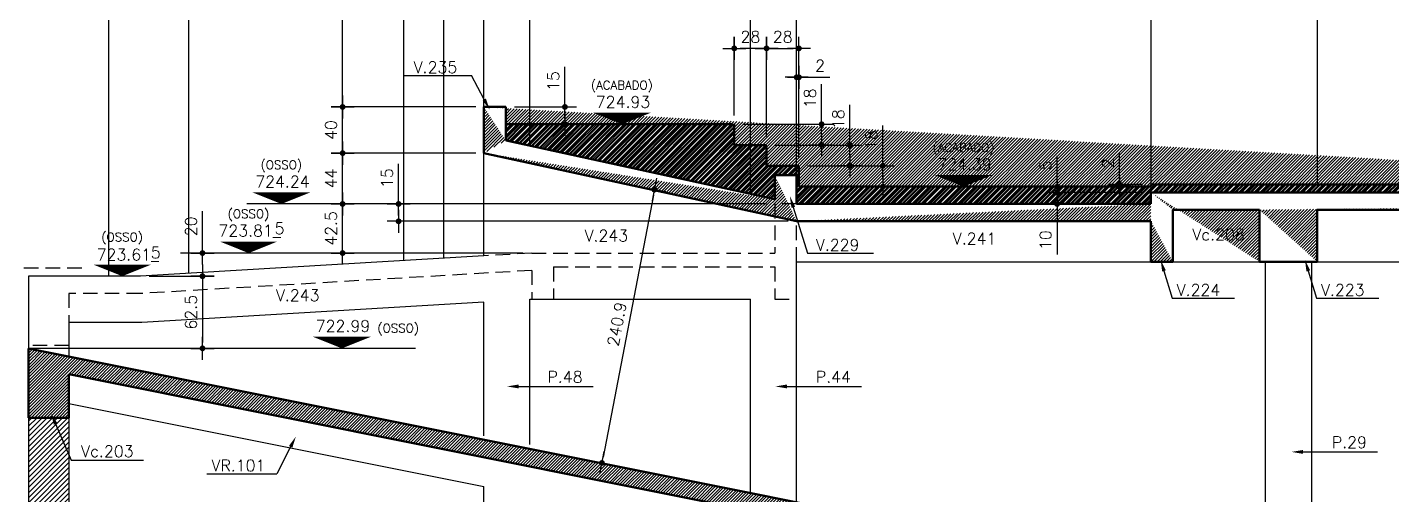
# Model space of a CAD drawing. Header units: inches. Extents: x 0 to 5940, y 0 to 4205.
# Drawn here: x 1402 to 2584, y 806 to 1211 of the extents above; entities that cross this region are included whole.
import ezdxf
from ezdxf.enums import TextEntityAlignment as Align

# ---------------------------------------------------------------- set-up
doc = ezdxf.new("R2010")
doc.units = ezdxf.units.IN
doc.header["$LTSCALE"] = 50
doc.header["$MEASUREMENT"] = 0
doc.linetypes.add('HIDDEN', pattern=[0.375, 0.25, -0.125])
for name, color, linetype in [('CORTES', 2, 'Continuous'), ('COTA', 6, 'Continuous'), ('NIVEL', 3, 'Continuous'), ('TEXTO', 3, 'Continuous')]:
    doc.layers.add(name, color=color, linetype=linetype)
doc.styles.add('ROMANS', font='romans.shx')
doc.dimstyles.new('COTA_50', dxfattribs={"dimscale": 5, "dimtxt": 2, "dimasz": 1, "dimexe": 2, "dimexo": 1.5, "dimgap": 1, "dimtad": 1, "dimzin": 12, "dimdsep": 46, "dimtxsty": 'ROMANS', "dimblk1": 'COTA', "dimblk2": 'COTA', "dimsah": 1, "dimcen": -4, "dimdle": 1.5, "dimclrd": 6, "dimclre": 6, "dimclrt": 3, "dimadec": 0, "dimazin": 0, "dimtfac": 1, "dimtofl": 0, "dimtmove": 0, "dimatfit": 3, "dimldrblk": 'COTA', "dimfxl": 1, "dimtolj": 1, "dimtzin": 12, "dimarcsym": 0})

# ---------------------------------------------------------------- blocks, each defined once
blk = doc.blocks.new('COTA')
at = {"layer": 'COTA'}
for p, q in [((2, 0), (-2, 0)), ((0, -2), (0, 2))]:
    blk.add_line(p, q, dxfattribs=at)
at = {"layer": 'COTA', "const_width": 0.5}
blk.add_lwpolyline([(-0.25, 0, 1), (0.25, 0, 1)], format="xyb", close=True, dxfattribs=at)
blk = doc.blocks.new('*D88')
at = {"layer": 'COTA', "color": 6, "lineweight": -2, "transparency": 16777216}
for p, q in [((2294.4, 1072.7), (2294.4, 1077.7)), ((2368.2, 1067.7), (2284.4, 1067.7)), ((2307.4, 1057.7), (2284.4, 1057.7)), ((2294.4, 1057.7), (2294.4, 1014)), ((2294.4, 1052.7), (2294.4, 1047.7))]:
    blk.add_line(p, q, dxfattribs=at)
at = {"layer": 'Defpoints', "color": 0, "transparency": 16777216}
for p in [(2375.7, 1067.7), (2294.4, 1057.7), (2314.9, 1057.7)]:
    blk.add_point(p, dxfattribs=at)
at = {"layer": 'COTA', "color": 6, "lineweight": -2, "transparency": 16777216, "xscale": 5, "yscale": 5, "zscale": 5}
for p, rotation in [((2294.4, 1067.7), 270), ((2294.4, 1057.7), 90)]:
    blk.add_blockref('COTA', p, dxfattribs=dict(at, rotation=rotation))
at = {"layer": 'COTA', "color": 3, "transparency": 16777216, "insert": (2284.4, 1026.4), "char_height": 10, "attachment_point": 5, "rotation": 90, "style": 'ROMANS'}
blk.add_mtext('\\A1;10', dxfattribs=at)
blk = doc.blocks.new('*D89')
at = {"layer": 'COTA', "color": 6, "lineweight": -2, "transparency": 16777216}
for p, q in [((2294.4, 1077.7), (2294.4, 1099.4)), ((2295.9, 1072.7), (2284.4, 1072.7)), ((2295.9, 1067.7), (2284.4, 1067.7)), ((2294.4, 1062.7), (2294.4, 1057.7))]:
    blk.add_line(p, q, dxfattribs=at)
at = {"layer": 'Defpoints', "color": 0, "transparency": 16777216}
for p in [(2294.4, 1072.7), (2303.4, 1072.7), (2303.4, 1067.7)]:
    blk.add_point(p, dxfattribs=at)
at = {"layer": 'COTA', "color": 6, "lineweight": -2, "transparency": 16777216, "xscale": 5, "yscale": 5, "zscale": 5}
for p, rotation in [((2294.4, 1072.7), 270), ((2294.4, 1067.7), 90)]:
    blk.add_blockref('COTA', p, dxfattribs=dict(at, rotation=rotation))
at = {"layer": 'COTA', "color": 3, "transparency": 16777216, "insert": (2284.4, 1091), "char_height": 10, "attachment_point": 5, "rotation": 90, "style": 'ROMANS'}
blk.add_mtext('\\A1;5', dxfattribs=at)
blk = doc.blocks.new('*D90')
at = {"layer": 'COTA', "color": 6, "lineweight": -2, "transparency": 16777216}
for p, q in [((2348.4, 1079.7), (2348.4, 1101.4)), ((2368.2, 1074.7), (2338.4, 1074.7)), ((2348.9, 1072.7), (2338.4, 1072.7)), ((2348.4, 1067.7), (2348.4, 1062.7))]:
    blk.add_line(p, q, dxfattribs=at)
at = {"layer": 'Defpoints', "color": 0, "transparency": 16777216}
for p in [(2348.4, 1074.7), (2356.4, 1072.7), (2375.7, 1074.7)]:
    blk.add_point(p, dxfattribs=at)
at = {"layer": 'COTA', "color": 6, "lineweight": -2, "transparency": 16777216, "xscale": 5, "yscale": 5, "zscale": 5}
for p, rotation in [((2348.4, 1074.7), 270), ((2348.4, 1072.7), 90)]:
    blk.add_blockref('COTA', p, dxfattribs=dict(at, rotation=rotation))
at = {"layer": 'COTA', "color": 3, "transparency": 16777216, "insert": (2338.4, 1093), "char_height": 10, "attachment_point": 5, "rotation": 90, "style": 'ROMANS'}
blk.add_mtext('\\A1;2', dxfattribs=at)
blk = doc.blocks.new('*D91')
at = {"layer": 'COTA', "color": 6, "lineweight": -2, "transparency": 16777216}
for p, q in [((1790.7, 1101.7), (1665.4, 1101.7)), ((1675.4, 1062.7), (1675.4, 1096.7)), ((2042.7, 1057.7), (1665.4, 1057.7))]:
    blk.add_line(p, q, dxfattribs=at)
at = {"layer": 'Defpoints', "color": 0, "transparency": 16777216}
for p in [(1675.4, 1101.7), (1798.2, 1101.7), (2050.2, 1057.7)]:
    blk.add_point(p, dxfattribs=at)
at = {"layer": 'COTA', "color": 6, "lineweight": -2, "transparency": 16777216, "xscale": 5, "yscale": 5, "zscale": 5}
for p, rotation in [((1675.4, 1101.7), 90), ((1675.4, 1057.7), 270)]:
    blk.add_blockref('COTA', p, dxfattribs=dict(at, rotation=rotation))
at = {"layer": 'COTA', "color": 3, "transparency": 16777216, "insert": (1665.4, 1079.7), "char_height": 10, "attachment_point": 5, "rotation": 90, "style": 'ROMANS'}
blk.add_mtext('\\A1;44', dxfattribs=at)
blk = doc.blocks.new('*D92')
at = {"layer": 'COTA', "color": 6, "lineweight": -2, "transparency": 16777216}
for p, q in [((1790.7, 1141.7), (1665.4, 1141.7)), ((1675.4, 1106.7), (1675.4, 1136.7)), ((1790.7, 1101.7), (1665.4, 1101.7))]:
    blk.add_line(p, q, dxfattribs=at)
at = {"layer": 'Defpoints', "color": 0, "transparency": 16777216}
for p in [(1675.4, 1141.7), (1798.2, 1141.7), (1798.2, 1101.7)]:
    blk.add_point(p, dxfattribs=at)
at = {"layer": 'COTA', "color": 6, "lineweight": -2, "transparency": 16777216, "xscale": 5, "yscale": 5, "zscale": 5}
for p, rotation in [((1675.4, 1141.7), 90), ((1675.4, 1101.7), 270)]:
    blk.add_blockref('COTA', p, dxfattribs=dict(at, rotation=rotation))
at = {"layer": 'COTA', "color": 3, "transparency": 16777216, "insert": (1665.4, 1121.7), "char_height": 10, "attachment_point": 5, "rotation": 90, "style": 'ROMANS'}
blk.add_mtext('\\A1;40', dxfattribs=at)
blk = doc.blocks.new('*D93')
at = {"layer": 'COTA', "color": 6, "lineweight": -2, "transparency": 16777216}
for p, q in [((2143.4, 1095.7), (2143.4, 1125.5)), ((2078.2, 1090.7), (2153.4, 1090.7)), ((2122.9, 1072.7), (2153.4, 1072.7)), ((2143.4, 1067.7), (2143.4, 1062.7))]:
    blk.add_line(p, q, dxfattribs=at)
at = {"layer": 'Defpoints', "color": 0, "transparency": 16777216}
for p in [(2070.7, 1090.7), (2143.4, 1090.7), (2115.4, 1072.7)]:
    blk.add_point(p, dxfattribs=at)
at = {"layer": 'COTA', "color": 6, "lineweight": -2, "transparency": 16777216, "xscale": 5, "yscale": 5, "zscale": 5}
for p, rotation in [((2143.4, 1090.7), 270), ((2143.4, 1072.7), 90)]:
    blk.add_blockref('COTA', p, dxfattribs=dict(at, rotation=rotation))
at = {"layer": 'COTA', "color": 3, "transparency": 16777216, "insert": (2133.4, 1113.1), "char_height": 10, "attachment_point": 5, "rotation": 90, "style": 'ROMANS'}
blk.add_mtext('\\A1;18', dxfattribs=at)
blk = doc.blocks.new('*D94')
at = {"layer": 'COTA', "color": 6, "lineweight": -2, "transparency": 16777216}
for p, q in [((2114.9, 1113.7), (2114.9, 1143.5)), ((2050.2, 1108.7), (2124.9, 1108.7)), ((2116.9, 1090.7), (2124.9, 1090.7)), ((2114.9, 1085.7), (2114.9, 1080.7))]:
    blk.add_line(p, q, dxfattribs=at)
at = {"layer": 'Defpoints', "color": 0, "transparency": 16777216}
for p in [(2042.7, 1108.7), (2114.9, 1108.7), (2109.4, 1090.7)]:
    blk.add_point(p, dxfattribs=at)
at = {"layer": 'COTA', "color": 6, "lineweight": -2, "transparency": 16777216, "xscale": 5, "yscale": 5, "zscale": 5}
for p, rotation in [((2114.9, 1108.7), 270), ((2114.9, 1090.7), 90)]:
    blk.add_blockref('COTA', p, dxfattribs=dict(at, rotation=rotation))
at = {"layer": 'COTA', "color": 3, "transparency": 16777216, "insert": (2104.9, 1131.1), "char_height": 10, "attachment_point": 5, "rotation": 90, "style": 'ROMANS'}
blk.add_mtext('\\A1;18', dxfattribs=at)
blk = doc.blocks.new('*D95')
at = {"layer": 'COTA', "color": 6, "lineweight": -2, "transparency": 16777216}
for p, q in [((2090.4, 1126.7), (2090.4, 1161.5)), ((2090.4, 1131.7), (2090.4, 1136.7)), ((2022.2, 1126.7), (2100.4, 1126.7)), ((2088.9, 1108.7), (2080.4, 1108.7)), ((2090.4, 1103.7), (2090.4, 1098.7))]:
    blk.add_line(p, q, dxfattribs=at)
at = {"layer": 'Defpoints', "color": 0, "transparency": 16777216}
for p in [(2014.7, 1126.7), (2090.4, 1126.7), (2096.4, 1108.7)]:
    blk.add_point(p, dxfattribs=at)
at = {"layer": 'COTA', "color": 6, "lineweight": -2, "transparency": 16777216, "xscale": 5, "yscale": 5, "zscale": 5}
for p, rotation in [((2090.4, 1126.7), 270), ((2090.4, 1108.7), 90)]:
    blk.add_blockref('COTA', p, dxfattribs=dict(at, rotation=rotation))
at = {"layer": 'COTA', "color": 3, "transparency": 16777216, "insert": (2080.4, 1149.1), "char_height": 10, "attachment_point": 5, "rotation": 90, "style": 'ROMANS'}
blk.add_mtext('\\A1;18', dxfattribs=at)
blk = doc.blocks.new('*D96')
at = {"layer": 'COTA', "color": 6, "lineweight": -2, "transparency": 16777216}
for p, q in [((2014.7, 1134.2), (2014.7, 1202.4)), ((2042.7, 1116.2), (2042.7, 1202.4)), ((2037.7, 1192.4), (2019.7, 1192.4))]:
    blk.add_line(p, q, dxfattribs=at)
at = {"layer": 'Defpoints', "color": 0, "transparency": 16777216}
for p in [(2014.7, 1192.4), (2014.7, 1126.7), (2042.7, 1108.7)]:
    blk.add_point(p, dxfattribs=at)
at = {"layer": 'COTA', "color": 6, "lineweight": -2, "transparency": 16777216, "xscale": 5, "yscale": 5, "zscale": 5, "rotation": 180}
blk.add_blockref('COTA', (2014.7, 1192.4), dxfattribs=at)
at = {"layer": 'COTA', "color": 6, "lineweight": -2, "transparency": 16777216, "xscale": 5, "yscale": 5, "zscale": 5}
blk.add_blockref('COTA', (2042.7, 1192.4), dxfattribs=at)
at = {"layer": 'COTA', "color": 3, "transparency": 16777216, "insert": (2028.7, 1202.4), "char_height": 10, "attachment_point": 5, "style": 'ROMANS'}
blk.add_mtext('\\A1;28', dxfattribs=at)
blk = doc.blocks.new('*D97')
at = {"layer": 'COTA', "color": 6, "lineweight": -2, "transparency": 16777216}
for p, q in [((2042.7, 1116.2), (2042.7, 1202.4)), ((2070.7, 1098.2), (2070.7, 1202.4)), ((2047.7, 1192.4), (2065.7, 1192.4))]:
    blk.add_line(p, q, dxfattribs=at)
at = {"layer": 'Defpoints', "color": 0, "transparency": 16777216}
for p in [(2070.7, 1192.4), (2042.7, 1108.7), (2070.7, 1090.7)]:
    blk.add_point(p, dxfattribs=at)
at = {"layer": 'COTA', "color": 6, "lineweight": -2, "transparency": 16777216, "xscale": 5, "yscale": 5, "zscale": 5, "rotation": 180}
blk.add_blockref('COTA', (2042.7, 1192.4), dxfattribs=at)
at = {"layer": 'COTA', "color": 6, "lineweight": -2, "transparency": 16777216, "xscale": 5, "yscale": 5, "zscale": 5}
blk.add_blockref('COTA', (2070.7, 1192.4), dxfattribs=at)
at = {"layer": 'COTA', "color": 3, "transparency": 16777216, "insert": (2056.7, 1202.4), "char_height": 10, "attachment_point": 5, "style": 'ROMANS'}
blk.add_mtext('\\A1;28', dxfattribs=at)
blk = doc.blocks.new('*D98')
at = {"layer": 'COTA', "color": 6, "lineweight": -2, "transparency": 16777216}
for p, q in [((1723.9, 1062.7), (1723.9, 1092.5)), ((1716.9, 1057.7), (1713.9, 1057.7)), ((2061.3, 1042.7), (1713.9, 1042.7)), ((1723.9, 1037.7), (1723.9, 1032.7))]:
    blk.add_line(p, q, dxfattribs=at)
at = {"layer": 'Defpoints', "color": 0, "transparency": 16777216}
for p in [(1723.9, 1057.7), (1724.4, 1057.7), (2068.8, 1042.7)]:
    blk.add_point(p, dxfattribs=at)
at = {"layer": 'COTA', "color": 6, "lineweight": -2, "transparency": 16777216, "xscale": 5, "yscale": 5, "zscale": 5}
for p, rotation in [((1723.9, 1057.7), 270), ((1723.9, 1042.7), 90)]:
    blk.add_blockref('COTA', p, dxfattribs=dict(at, rotation=rotation))
at = {"layer": 'COTA', "color": 3, "transparency": 16777216, "insert": (1713.9, 1080.1), "char_height": 10, "attachment_point": 5, "rotation": 90, "style": 'ROMANS'}
blk.add_mtext('\\A1;15', dxfattribs=at)
blk = doc.blocks.new('*D99')
at = {"layer": 'COTA', "color": 6, "lineweight": -2, "transparency": 16777216}
for p, q in [((1677.9, 1057.7), (1665.4, 1057.7)), ((1675.4, 1020.2), (1675.4, 1052.7)), ((1831.7, 1015.2), (1665.4, 1015.2))]:
    blk.add_line(p, q, dxfattribs=at)
at = {"layer": 'Defpoints', "color": 0, "transparency": 16777216}
for p in [(1675.4, 1057.7), (1685.4, 1057.7), (1839.2, 1015.2)]:
    blk.add_point(p, dxfattribs=at)
at = {"layer": 'COTA', "color": 6, "lineweight": -2, "transparency": 16777216, "xscale": 5, "yscale": 5, "zscale": 5}
for p, rotation in [((1675.4, 1057.7), 90), ((1675.4, 1015.2), 270)]:
    blk.add_blockref('COTA', p, dxfattribs=dict(at, rotation=rotation))
at = {"layer": 'COTA', "color": 3, "transparency": 16777216, "insert": (1665.4, 1036.5), "char_height": 10, "attachment_point": 5, "rotation": 90, "style": 'ROMANS'}
blk.add_mtext('\\A1;42.5', dxfattribs=at)
blk = doc.blocks.new('*D100')
at = {"layer": 'COTA', "color": 6, "lineweight": -2, "transparency": 16777216}
for p, q in [((2068.7, 1174.4), (2068.7, 1177.4)), ((2070.7, 1174.4), (2070.7, 1177.4)), ((2063.7, 1167.4), (2058.7, 1167.4)), ((2075.7, 1167.4), (2097.4, 1167.4))]:
    blk.add_line(p, q, dxfattribs=at)
at = {"layer": 'Defpoints', "color": 0, "transparency": 16777216}
for p in [(2068.7, 1166.9), (2070.7, 1167.4), (2070.7, 1166.9)]:
    blk.add_point(p, dxfattribs=at)
at = {"layer": 'COTA', "color": 6, "lineweight": -2, "transparency": 16777216, "xscale": 5, "yscale": 5, "zscale": 5}
blk.add_blockref('COTA', (2068.7, 1167.4), dxfattribs=at)
at = {"layer": 'COTA', "color": 6, "lineweight": -2, "transparency": 16777216, "xscale": 5, "yscale": 5, "zscale": 5, "rotation": 180}
blk.add_blockref('COTA', (2070.7, 1167.4), dxfattribs=at)
at = {"layer": 'COTA', "color": 3, "transparency": 16777216, "insert": (2089.1, 1177.4), "char_height": 10, "attachment_point": 5, "style": 'ROMANS'}
blk.add_mtext('\\A1;2', dxfattribs=at)
blk = doc.blocks.new('*D112')
at = {"layer": 'COTA', "color": 6, "lineweight": -2, "transparency": 16777216}
for p, q in [((1944.6, 1065.2), (1901.1, 838.4)), ((1931.4, 1072.8), (1955.3, 1068.2)), ((1886, 836.2), (1910, 831.6))]:
    blk.add_line(p, q, dxfattribs=at)
at = {"layer": 'Defpoints', "color": 0, "transparency": 16777216}
for p in [(1924, 1074.2), (1878.7, 837.6), (1900.1, 833.5)]:
    blk.add_point(p, dxfattribs=at)
at = {"layer": 'COTA', "color": 6, "lineweight": -2, "transparency": 16777216, "xscale": 5, "yscale": 5, "zscale": 5}
for p, rotation in [((1945.5, 1070.1), 79.14426689048855), ((1900.1, 833.5), 259.1442668904886)]:
    blk.add_blockref('COTA', p, dxfattribs=dict(at, rotation=rotation))
at = {"layer": 'COTA', "color": 3, "transparency": 16777216, "insert": (1913, 953.7), "char_height": 10, "attachment_point": 5, "rotation": 79.1443, "style": 'ROMANS'}
blk.add_mtext('\\A1;240.9', dxfattribs=at)
blk = doc.blocks.new('*D121')
at = {"layer": 'COTA', "color": 6, "lineweight": -2, "transparency": 16777216}
for p, q in [((1507.7, 995.2), (1564, 995.2)), ((1554, 990.2), (1554, 937.7)), ((1561.5, 932.7), (1564, 932.7))]:
    blk.add_line(p, q, dxfattribs=at)
at = {"layer": 'Defpoints', "color": 0, "transparency": 16777216}
for p in [(1500.2, 995.2), (1554, 932.7), (1554, 932.7)]:
    blk.add_point(p, dxfattribs=at)
at = {"layer": 'COTA', "color": 6, "lineweight": -2, "transparency": 16777216, "xscale": 5, "yscale": 5, "zscale": 5}
for p, rotation in [((1554, 995.2), 90), ((1554, 932.7), 270)]:
    blk.add_blockref('COTA', p, dxfattribs=dict(at, rotation=rotation))
at = {"layer": 'COTA', "color": 3, "transparency": 16777216, "insert": (1544, 964), "char_height": 10, "attachment_point": 5, "rotation": 90, "style": 'ROMANS'}
blk.add_mtext('\\A1;62.5', dxfattribs=at)
blk = doc.blocks.new('*D122')
at = {"layer": 'COTA', "color": 6, "lineweight": -2, "transparency": 16777216}
for p, q in [((1554, 1020.2), (1554, 1051.4)), ((1548.2, 1015.2), (1564, 1015.2)), ((1548.2, 995.2), (1564, 995.2)), ((1554, 990.2), (1554, 985.2))]:
    blk.add_line(p, q, dxfattribs=at)
at = {"layer": 'Defpoints', "color": 0, "transparency": 16777216}
for p in [(1540.7, 1015.2), (1554, 1015.2), (1540.7, 995.2)]:
    blk.add_point(p, dxfattribs=at)
at = {"layer": 'COTA', "color": 6, "lineweight": -2, "transparency": 16777216, "xscale": 5, "yscale": 5, "zscale": 5}
for p, rotation in [((1554, 1015.2), 270), ((1554, 995.2), 90)]:
    blk.add_blockref('COTA', p, dxfattribs=dict(at, rotation=rotation))
at = {"layer": 'COTA', "color": 3, "transparency": 16777216, "insert": (1544, 1038.3), "char_height": 10, "attachment_point": 5, "rotation": 90, "style": 'ROMANS'}
blk.add_mtext('\\A1;20', dxfattribs=at)
blk = doc.blocks.new('*D123')
at = {"layer": 'COTA', "color": 6, "lineweight": -2, "transparency": 16777216}
for p, q in [((1395.7, 995.2), (1375.3, 995.2)), ((1385.3, 957.7), (1385.3, 990.2)), ((1381.9, 952.7), (1395.3, 952.7))]:
    blk.add_line(p, q, dxfattribs=at)
at = {"layer": 'Defpoints', "color": 0, "transparency": 16777216}
for p in [(1385.3, 995.2), (1403.2, 995.2), (1374.4, 952.7)]:
    blk.add_point(p, dxfattribs=at)
at = {"layer": 'COTA', "color": 6, "lineweight": -2, "transparency": 16777216, "xscale": 5, "yscale": 5, "zscale": 5}
for p, rotation in [((1385.3, 995.2), 90), ((1385.3, 952.7), 270)]:
    blk.add_blockref('COTA', p, dxfattribs=dict(at, rotation=rotation))
at = {"layer": 'COTA', "color": 3, "transparency": 16777216, "insert": (1375.3, 974), "char_height": 10, "attachment_point": 5, "rotation": 90, "style": 'ROMANS'}
blk.add_mtext('\\A1;42.5', dxfattribs=at)
blk = doc.blocks.new('*D131')
at = {"layer": 'COTA', "color": 6, "lineweight": -2, "transparency": 16777216}
for p, q in [((1868, 1146.7), (1868, 1176.5)), ((1824.2, 1141.7), (1878, 1141.7)), ((1868.5, 1126.7), (1878, 1126.7)), ((1868, 1121.7), (1868, 1116.7))]:
    blk.add_line(p, q, dxfattribs=at)
at = {"layer": 'Defpoints', "color": 0, "transparency": 16777216}
for p in [(1816.7, 1141.7), (1868, 1141.7), (1861, 1126.7)]:
    blk.add_point(p, dxfattribs=at)
at = {"layer": 'COTA', "color": 6, "lineweight": -2, "transparency": 16777216, "xscale": 5, "yscale": 5, "zscale": 5}
for p, rotation in [((1868, 1141.7), 270), ((1868, 1126.7), 90)]:
    blk.add_blockref('COTA', p, dxfattribs=dict(at, rotation=rotation))
at = {"layer": 'COTA', "color": 3, "transparency": 16777216, "insert": (1858, 1164.1), "char_height": 10, "attachment_point": 5, "rotation": 90, "style": 'ROMANS'}
blk.add_mtext('\\A1;15', dxfattribs=at)
blk = doc.blocks.new('*D148')
at = {"layer": 'COTA', "color": 6, "lineweight": -2, "transparency": 16777216}
for p, q in [((1683.1, 1375.2), (1665.4, 1375.2)), ((1675.4, 1146.7), (1675.4, 1370.2)), ((1683.1, 1141.7), (1665.4, 1141.7))]:
    blk.add_line(p, q, dxfattribs=at)
at = {"layer": 'Defpoints', "color": 0, "transparency": 16777216}
for p in [(1675.4, 1375.2), (1690.6, 1375.2), (1690.6, 1141.7)]:
    blk.add_point(p, dxfattribs=at)
at = {"layer": 'COTA', "color": 6, "lineweight": -2, "transparency": 16777216, "xscale": 5, "yscale": 5, "zscale": 5}
for p, rotation in [((1675.4, 1375.2), 90), ((1675.4, 1141.7), 270)]:
    blk.add_blockref('COTA', p, dxfattribs=dict(at, rotation=rotation))
at = {"layer": 'COTA', "color": 3, "transparency": 16777216, "insert": (1665.4, 1258.5), "char_height": 10, "attachment_point": 5, "rotation": 90, "style": 'ROMANS'}
blk.add_mtext('\\A1;233.5', dxfattribs=at)

msp = doc.modelspace()

# ---------------------------------------------------------------- hatches: boundary and pattern name
at = {"transparency": 33554687}
h = msp.add_hatch(dxfattribs=at)
h.set_pattern_fill('ANSI31', color=256, style=0)
h.paths.add_polyline_path([(1901.451, 933.224), (1909.836, 976.951), (1924.568, 974.126), (1916.182, 930.399)], flags=9)
at = {"layer": 'CORTES'}
h = msp.add_hatch(dxfattribs=at)
h.set_pattern_fill('ANSI31', color=252, scale=15)
h.set_pattern_definition([(45, (-20281.5175, 13943.6157), (-1.32582521, 1.32582521), [])])
edge = h.paths.add_edge_path()
edge.add_line((1816.729, 1141.702), (1816.729, 1119.702))
edge.add_line((1816.729, 1119.702), (1816.729, 1112.62))
edge.add_line((1797.729, 1141.702), (1797.729, 1101.702))
edge.add_line((1797.729, 1141.702), (1816.729, 1141.702))
edge.add_line((1816.729, 1112.62), (1817.229, 1112.511))
edge.add_line((1817.229, 1112.511), (2049.729, 1061.901))
edge.add_line((1797.729, 1101.702), (2068.773, 1042.702))
edge.add_line((2049.729, 1082.702), (2049.729, 1061.901))
edge.add_line((2049.729, 1082.702), (2068.729, 1082.702))
edge.add_line((2068.729, 1082.702), (2068.729, 1057.702))
edge.add_line((2068.729, 1057.702), (2375.729, 1057.702))
edge.add_line((2068.773, 1042.702), (2375.729, 1042.702))
edge.add_line((2375.729, 1057.702), (2375.729, 1067.702))
edge.add_line((2394.729, 1052.702), (2394.729, 1007.702))
edge.add_line((2375.729, 1042.702), (2375.729, 1007.702))
edge.add_line((2375.729, 1007.702), (2394.729, 1007.702))
edge.add_line((2394.729, 1052.702), (2469.729, 1052.702))
edge.add_line((4128.884, 1067.702), (2375.729, 1067.702))
edge.add_line((2469.729, 1007.702), (2469.729, 1052.702))
edge.add_line((2519.729, 1007.702), (2469.729, 1007.702))
edge.add_line((2519.729, 1007.702), (2519.729, 1052.702))
edge.add_line((3105.229, 1052.702), (2519.729, 1052.702))
edge.add_line((3105.229, 1007.702), (3105.229, 1052.702))
edge.add_line((3155.229, 1007.702), (3155.229, 1052.702))
edge.add_line((3405.729, 1052.702), (3155.229, 1052.702))
edge.add_line((3155.229, 1007.702), (3105.229, 1007.702))
edge.add_line((3405.729, 1007.702), (3405.729, 1052.702))
edge.add_line((3424.729, 1052.702), (3424.729, 1007.702))
edge.add_line((3424.729, 1007.702), (3405.729, 1007.702))
edge.add_line((3632.729, 1052.702), (3424.729, 1052.702))
edge.add_line((3632.729, 1007.702), (3632.729, 1052.702))
edge.add_line((3657.729, 1007.702), (3657.729, 1052.702))
edge.add_line((3657.729, 1007.702), (3632.729, 1007.702))
edge.add_line((4103.884, 1052.702), (3657.729, 1052.702))
edge.add_line((4103.884, 1052.702), (4103.884, 1007.702))
edge.add_line((4128.884, 1067.702), (4128.884, 1007.702))
edge.add_line((4128.884, 1007.702), (4103.884, 1007.702))
at = {"layer": 'CORTES', "linetype": 'Continuous', "lineweight": 50}
h = msp.add_hatch(dxfattribs=at)
h.set_pattern_fill('ANSI31', color=253, scale=25)
h.set_pattern_definition([(45, (-6722.5782, 8840.409), (-2.2097087, 2.2097087), [])])
h.paths.add_polyline_path([(2014.729, 1126.702), (2012.729, 1126.702), (1816.729, 1126.702), (1816.729, 1119.702), (1816.729, 1112.62), (1817.229, 1112.511), (2049.729, 1061.901), (2049.729, 1082.702), (2068.729, 1082.702), (2068.729, 1057.702), (2375.729, 1057.702), (2375.729, 1067.702), (2864.7, 1067.702), (2864.7, 1074.702), (2375.729, 1074.702), (2375.729, 1072.702), (2070.729, 1072.702), (2070.729, 1090.702), (2042.729, 1090.702), (2042.729, 1106.702), (2042.729, 1108.702), (2014.729, 1108.702)])
at = {"layer": 'CORTES'}
h = msp.add_hatch(dxfattribs=at)
h.set_pattern_fill('ANSI31', color=252, scale=15)
h.paths.add_polyline_path([(2028.729, 807.602), (1438.229, 925.702), (1403.229, 932.702), (1403.229, 872.702), (1423.709, 872.702), (1422.787, 876.468), (1425.203, 872.702), (1438.229, 872.702), (1438.229, 910.405), (2412.398, 715.571), (2514.729, 714.702), (2514.729, 719.702), (2458.229, 721.702)])
h = msp.add_hatch(dxfattribs=at)
h.set_pattern_fill('ANSI31', color=253, scale=25)
h.set_pattern_definition([(45, (-20281.5175, 13943.6157), (-2.2097087, 2.2097087), [])])
edge = h.paths.add_edge_path()
edge.add_line((1438.229, 403.702), (1403.229, 403.702))
edge.add_line((1403.229, 872.702), (1403.229, 403.702))
edge.add_line((1438.229, 872.702), (1403.229, 872.702))
edge.add_line((1438.229, 872.702), (1438.229, 403.702))

# ---------------------------------------------------------------- linework, layer by layer
at = {"layer": 'CORTES', "color": 8}
for p, q in [((1472.73, 1831.396), (1472.73, 995.202)), ((1541.9, 1720.202), (1541.9, 997.66)), ((1728.195, 1720.202), (1728.195, 1008.652)), ((1762.699, 1720.202), (1762.699, 1010.688)), ((2519.694, 1375.202), (2519.694, 1074.702)), ((2375.694, 1330.202), (2375.694, 1074.702)), ((2394.729, 1007.702), (2469.729, 1007.702))]:
    msp.add_line(p, q, dxfattribs=at)
at = {"layer": 'CORTES'}
for p, q in [((1797.729, 1141.702), (1797.729, 1375.202)), ((1837.729, 1108.048), (1837.729, 1375.202)), ((2028.729, 1066.472), (2028.729, 1375.202)), ((2068.729, 1082.702), (2068.729, 1375.202)), ((1797.729, 1012.755), (1797.729, 1101.702)), ((1797.729, 1012.755), (1500.229, 995.202)), ((2068.729, 1007.702), (2375.729, 1007.702)), ((2068.729, 799.602), (2068.729, 1007.702)), ((2474.729, 1007.702), (2474.729, 721.702)), ((2514.729, 1007.702), (2514.729, 717.702)), ((2519.729, 1007.702), (2802.229, 1007.702)), ((1500.229, 995.202), (1403.229, 995.202)), ((1403.229, 995.202), (1403.229, 932.702)), ((1797.729, 972.685), (1501.408, 955.202)), ((1797.729, 857.102), (1797.729, 972.685)), ((1837.729, 975.202), (2028.729, 975.202)), ((1837.729, 849.437), (1837.729, 975.202)), ((2028.729, 807.602), (2028.729, 975.202)), ((1501.408, 955.202), (1438.229, 955.202)), ((1438.229, 955.202), (1438.229, 925.702)), ((1438.229, 884.909), (1797.729, 813.009)), ((1403.229, 872.702), (1403.229, 403.702)), ((1438.229, 872.702), (1438.229, 403.702)), ((1797.729, 443.702), (1797.729, 813.009))]:
    msp.add_line(p, q, dxfattribs=at)
at = {"layer": 'CORTES', "color": 1, "linetype": 'Continuous', "lineweight": 50}
for p, q in [((1797.729, 1141.702), (1816.729, 1141.702)), ((1797.729, 1141.702), (1797.729, 1101.702)), ((1797.729, 1101.702), (2068.773, 1042.702)), ((2049.729, 1082.702), (2068.729, 1082.702)), ((2049.729, 1082.702), (2049.729, 1061.901)), ((2068.729, 1082.702), (2068.729, 1057.702)), ((4128.884, 1067.702), (2375.729, 1067.702)), ((2375.729, 1057.702), (2375.729, 1067.702)), ((2068.729, 1057.702), (2375.729, 1057.702)), ((2394.729, 1052.702), (2394.729, 1007.702)), ((2394.729, 1052.702), (2469.729, 1052.702)), ((2469.729, 1007.702), (2469.729, 1052.702)), ((3105.229, 1052.702), (2519.729, 1052.702)), ((2519.729, 1007.702), (2519.729, 1052.702)), ((2068.773, 1042.702), (2375.729, 1042.702)), ((2375.729, 1042.702), (2375.729, 1007.702)), ((2375.729, 1007.702), (2394.729, 1007.702)), ((2519.729, 1007.702), (2469.729, 1007.702)), ((1403.229, 932.702), (2458.229, 721.702)), ((1403.229, 932.702), (1403.229, 872.702)), ((1438.229, 910.405), (1438.229, 872.702)), ((1438.229, 910.405), (2456.744, 706.702)), ((1438.229, 872.702), (1403.229, 872.702))]:
    msp.add_line(p, q, dxfattribs=at)
at = {"layer": 'CORTES', "color": 253, "linetype": 'Continuous', "lineweight": 50}
for p, q in [((1816.729, 1126.702), (2012.729, 1126.702)), ((2014.729, 1126.702), (2014.729, 1108.702)), ((2014.729, 1108.702), (2042.729, 1108.702)), ((2042.729, 1106.702), (2042.729, 1090.702)), ((2042.729, 1090.702), (2070.729, 1090.702)), ((2070.729, 1090.702), (2070.729, 1072.702)), ((2070.729, 1072.702), (2375.729, 1072.702)), ((2375.729, 1074.702), (2864.7, 1074.702)), ((2375.729, 1072.702), (2375.729, 1074.702))]:
    msp.add_line(p, q, dxfattribs=at)
at = {"layer": 'CORTES', "color": 7, "linetype": 'Continuous', "lineweight": 20}
for p, q in [((2012.729, 1126.702), (2014.729, 1126.702)), ((2042.729, 1108.702), (2042.729, 1106.702))]:
    msp.add_line(p, q, dxfattribs=at)
at = {"layer": 'CORTES', "color": 8, "linetype": 'HIDDEN'}
for p, q in [((2049.729, 1057.702), (2049.729, 1015.202)), ((2068.729, 1057.702), (2049.729, 1057.702)), ((2068.729, 1007.702), (2068.729, 1042.711)), ((1839.194, 1015.202), (1797.729, 1012.755)), ((1839.194, 1015.202), (2049.729, 1015.202)), ((1449.379, 1002.202), (1346.229, 1002.202)), ((1839.194, 1000.176), (1500.671, 980.202)), ((1839.194, 1000.176), (1839.194, 975.202)), ((1858.194, 1003.202), (2049.729, 1003.202)), ((1858.194, 1003.202), (1858.194, 975.202)), ((2049.729, 1003.202), (2049.729, 975.202)), ((1500.671, 980.202), (1438.229, 980.202)), ((1438.229, 980.202), (1438.229, 955.202)), ((2049.729, 975.202), (2068.729, 975.202)), ((1438.229, 935.202), (1403.229, 935.202))]:
    msp.add_line(p, q, dxfattribs=at)
at = {"layer": 'CORTES', "color": 1, "linetype": 'Continuous', "lineweight": 50, "flags": 128}
for points in [[(1816.729, 1141.702), (1816.729, 1119.702), (1816.729, 1112.62)], [(1816.729, 1112.62), (1817.229, 1112.511), (2049.729, 1061.901)]]:
    msp.add_lwpolyline(points, dxfattribs=at)
at = {"layer": 'COTA', "color": 8}
for p, q in [((1728.835, 1168.93), (1786.986, 1168.93)), ((1798.092, 1148.198), (1786.986, 1168.93)), ((2065.844, 1054.85), (2078.118, 1015.118)), ((2078.118, 1015.118), (2135.371, 1015.118)), ((2387.004, 999.731), (2394.089, 976.122)), ((2512.004, 999.731), (2519.089, 976.122)), ((2394.089, 976.122), (2447.993, 976.122)), ((2519.089, 976.122), (2572.993, 976.122)), ((1630.373, 847.46), (1618.551, 824.196)), ((1557.874, 824.196), (1618.551, 824.196))]:
    msp.add_line(p, q, dxfattribs=at)
at = {"layer": 'COTA'}
for p, q in [((1665.422, 1057.702), (1592.299, 1057.702)), ((1665.422, 1015.202), (1534.922, 1015.202)), ((1738.424, 932.702), (1403.229, 932.702))]:
    msp.add_line(p, q, dxfattribs=at)
at = {"layer": 'COTA', "color": 8}
for points in [[(1796.622, 1147.411), (1802.813, 1139.383), (1799.561, 1148.985)], [(2067.437, 1055.342), (2062.893, 1064.404), (2064.252, 1054.358)], [(2388.6, 1000.21), (2384.129, 1009.309), (2385.407, 999.252)], [(2513.6, 1000.21), (2509.129, 1009.309), (2510.407, 999.252)], [(1631.859, 846.705), (1634.903, 856.375), (1628.887, 848.215)]]:
    msp.add_solid(points, dxfattribs=at)
at = {"layer": 'NIVEL', "color": 1}
for points in [[(1917.422, 1126.702, 0, 50, 0), (1917.422, 1136.702, 50, 50, 0)], [(2213.422, 1072.702, 0, 50, 0), (2213.422, 1082.702, 50, 50, 0)], [(1622.422, 1057.702, 0, 50, 0), (1622.422, 1067.702, 50, 50, 0)], [(1593.951, 1015.202, 0, 50, 0), (1593.951, 1025.202, 50, 50, 0)], [(1484.503, 995.202, 0, 50, 0), (1484.503, 1005.202, 50, 50, 0)], [(1674.815, 932.702, 0, 50, 0), (1674.815, 942.702, 50, 50, 0)]]:
    msp.add_lwpolyline(points, format="xyseb", dxfattribs=at)
at = {"layer": 'TEXTO', "color": 8}
for p, q in [((1827.849, 899.757), (1892.448, 899.757)), ((2060.349, 899.757), (2124.948, 899.757)), ((1426.729, 867.277), (1440.209, 835.854)), ((2507.349, 843.071), (2571.948, 843.071)), ((1440.209, 835.854), (1503.033, 835.854))]:
    msp.add_line(p, q, dxfattribs=at)
for points in [[(1827.849, 898.09), (1827.849, 901.424), (1817.849, 899.757)], [(2060.349, 898.09), (2060.349, 901.424), (2050.349, 899.757)], [(1428.261, 867.935), (1425.198, 866.62), (1422.787, 876.468)], [(2507.349, 841.405), (2507.349, 844.738), (2497.349, 843.071)]]:
    msp.add_solid(points, dxfattribs=at)

# ---------------------------------------------------------------- texts
at = {"layer": 'NIVEL', "color": 4, "style": 'ROMANS'}
for s, p in [('(ACABADO)', (1917.318, 1156.859)), ('(ACABADO)', (2213.318, 1102.859)), ('(OSSO)', (1622.318, 1087.859)), ('(OSSO)', (1593.846, 1045.359)), ('(OSSO)', (1484.398, 1025.359)), ('(OSSO)', (1723.573, 946.476))]:
    msp.add_text(s, height=7.5, dxfattribs=at).set_placement(p, align=Align.CENTER)
at = {"layer": 'NIVEL', "color": 3, "style": 'ROMANS'}
for s, p in [('724.93', (1918.31, 1141.055)), ('724.39', (2214.31, 1087.055)), ('724.24', (1623.31, 1072.055)), ('5', (1620.838, 1031.555)), ('723.81_', (1594.838, 1029.555)), ('723.61_', (1489.31, 1008.862)), ('5', (1513.516, 1010.708)), ('722.99', (1675.702, 947.055))]:
    msp.add_text(s, height=10, dxfattribs=at).set_placement(p, align=Align.CENTER)
at = {"layer": 'TEXTO', "color": 3, "style": 'ROMANS'}
for s, p in [('V.235', (1737.05, 1171.042)), ('V.243', (1885.057, 1025.234)), ('V.241', (2204.057, 1022.734)), ('Vc.208', (2411.557, 1026.234)), ('V.229', (2085.435, 1017.23)), ('V.243', (1617.664, 973.648)), ('V.224', (2398.057, 978.234)), ('V.223', (2523.057, 978.234)), ('Vc.203', (1448.905, 838.654)), ('VR.101', (1561.842, 826.308))]:
    msp.add_text(s, height=10, dxfattribs=at).set_placement(p)
at = {"layer": 'TEXTO', "style": 'ROMANS'}
for s, p in [('P.48', (1852.885, 903.084)), ('P.44', (2085.385, 903.084)), ('P.29', (2532.385, 846.399))]:
    msp.add_text(s, height=10, dxfattribs=at).set_placement(p)

# ---------------------------------------------------------------- dimensions: what is measured, and where the dimension line sits
at = {"layer": 'COTA'}
for base, p1, p2, picture, middle in [((1675.422, 1375.202), (1690.561, 1141.702), (1690.561, 1375.202), '*D148', (1665.422, 1258.452)), ((1867.983, 1141.702), (1860.983, 1126.702), (1816.729, 1141.702), '*D131', (1857.983, 1164.083)), ((1675.422, 1141.702), (1798.229, 1101.702), (1798.229, 1141.702), '*D92', (1665.422, 1121.702)), ((2114.922, 1108.702), (2109.422, 1090.702), (2042.729, 1108.702), '*D94', (2104.922, 1131.083)), ((2143.422, 1090.702), (2115.422, 1072.702), (2070.729, 1090.702), '*D93', (2133.422, 1113.083)), ((1675.422, 1101.702), (2050.229, 1057.702), (1798.229, 1101.702), '*D91', (1665.422, 1079.702)), ((2294.422, 1072.702), (2303.422, 1067.702), (2303.422, 1072.702), '*D89', (2284.422, 1091.035)), ((2348.422, 1074.702), (2356.422, 1072.702), (2375.729, 1074.702), '*D90', (2338.422, 1093.035)), ((1723.922, 1057.702), (2068.773, 1042.702), (1724.422, 1057.702), '*D98', (1713.922, 1080.083)), ((1675.422, 1057.702), (1839.194, 1015.202), (1685.422, 1057.702), '*D99', (1665.422, 1036.452)), ((1554.02, 1015.202), (1540.697, 995.202), (1540.697, 1015.202), '*D122', (1544.02, 1038.297)), ((1385.32, 995.202), (1374.412, 952.702), (1403.229, 995.202), '*D123', (1375.32, 973.952)), ((1554.02, 932.702), (1500.229, 995.202), (1554.02, 932.702), '*D121', (1544.02, 963.952))]:
    dim = msp.add_linear_dim(base=base, p1=p1, p2=p2, angle=90, dimstyle='COTA_50', dxfattribs=at)
    dim.commit()
    dim.dimension.update_dxf_attribs({"geometry": picture, "text_midpoint": middle})
for base, p1, p2, picture, middle in [((2014.729, 1192.409), (2042.729, 1108.702), (2014.729, 1126.702), '*D96', (2028.729, 1202.409)), ((2070.729, 1192.409), (2042.729, 1108.702), (2070.729, 1090.702), '*D97', (2056.729, 1202.409)), ((2070.729, 1167.409), (2068.729, 1166.909), (2070.729, 1166.909), '*D100', (2089.062, 1177.409))]:
    dim = msp.add_linear_dim(base=base, p1=p1, p2=p2, dimstyle='COTA_50', dxfattribs=at)
    dim.commit()
    dim.dimension.update_dxf_attribs({"geometry": picture, "text_midpoint": middle})
for base, p1, p2, picture, middle in [((2090.422, 1126.702), (2096.422, 1108.702), (2014.729, 1126.702), '*D95', (2090.422, 1149.083)), ((2294.422, 1057.702), (2375.729, 1067.702), (2314.922, 1057.702), '*D88', (2294.422, 1026.409))]:
    dim = msp.add_linear_dim(base=base, p1=p1, p2=p2, angle=90, dimstyle='COTA_50', dxfattribs=at)
    dim.commit()
    dim.dimension.update_dxf_attribs({"geometry": picture, "text_midpoint": middle, "dimtype": 160})
dim = msp.add_aligned_dim(p1=(1924.035, 1074.208), p2=(1878.664, 837.615), distance=21.872, dimstyle='COTA_50', dxfattribs=at)
dim.commit()
dim.dimension.update_dxf_attribs({"geometry": '*D112', "text_midpoint": (1913.009, 953.675)})

doc.saveas('drawing.dxf')
